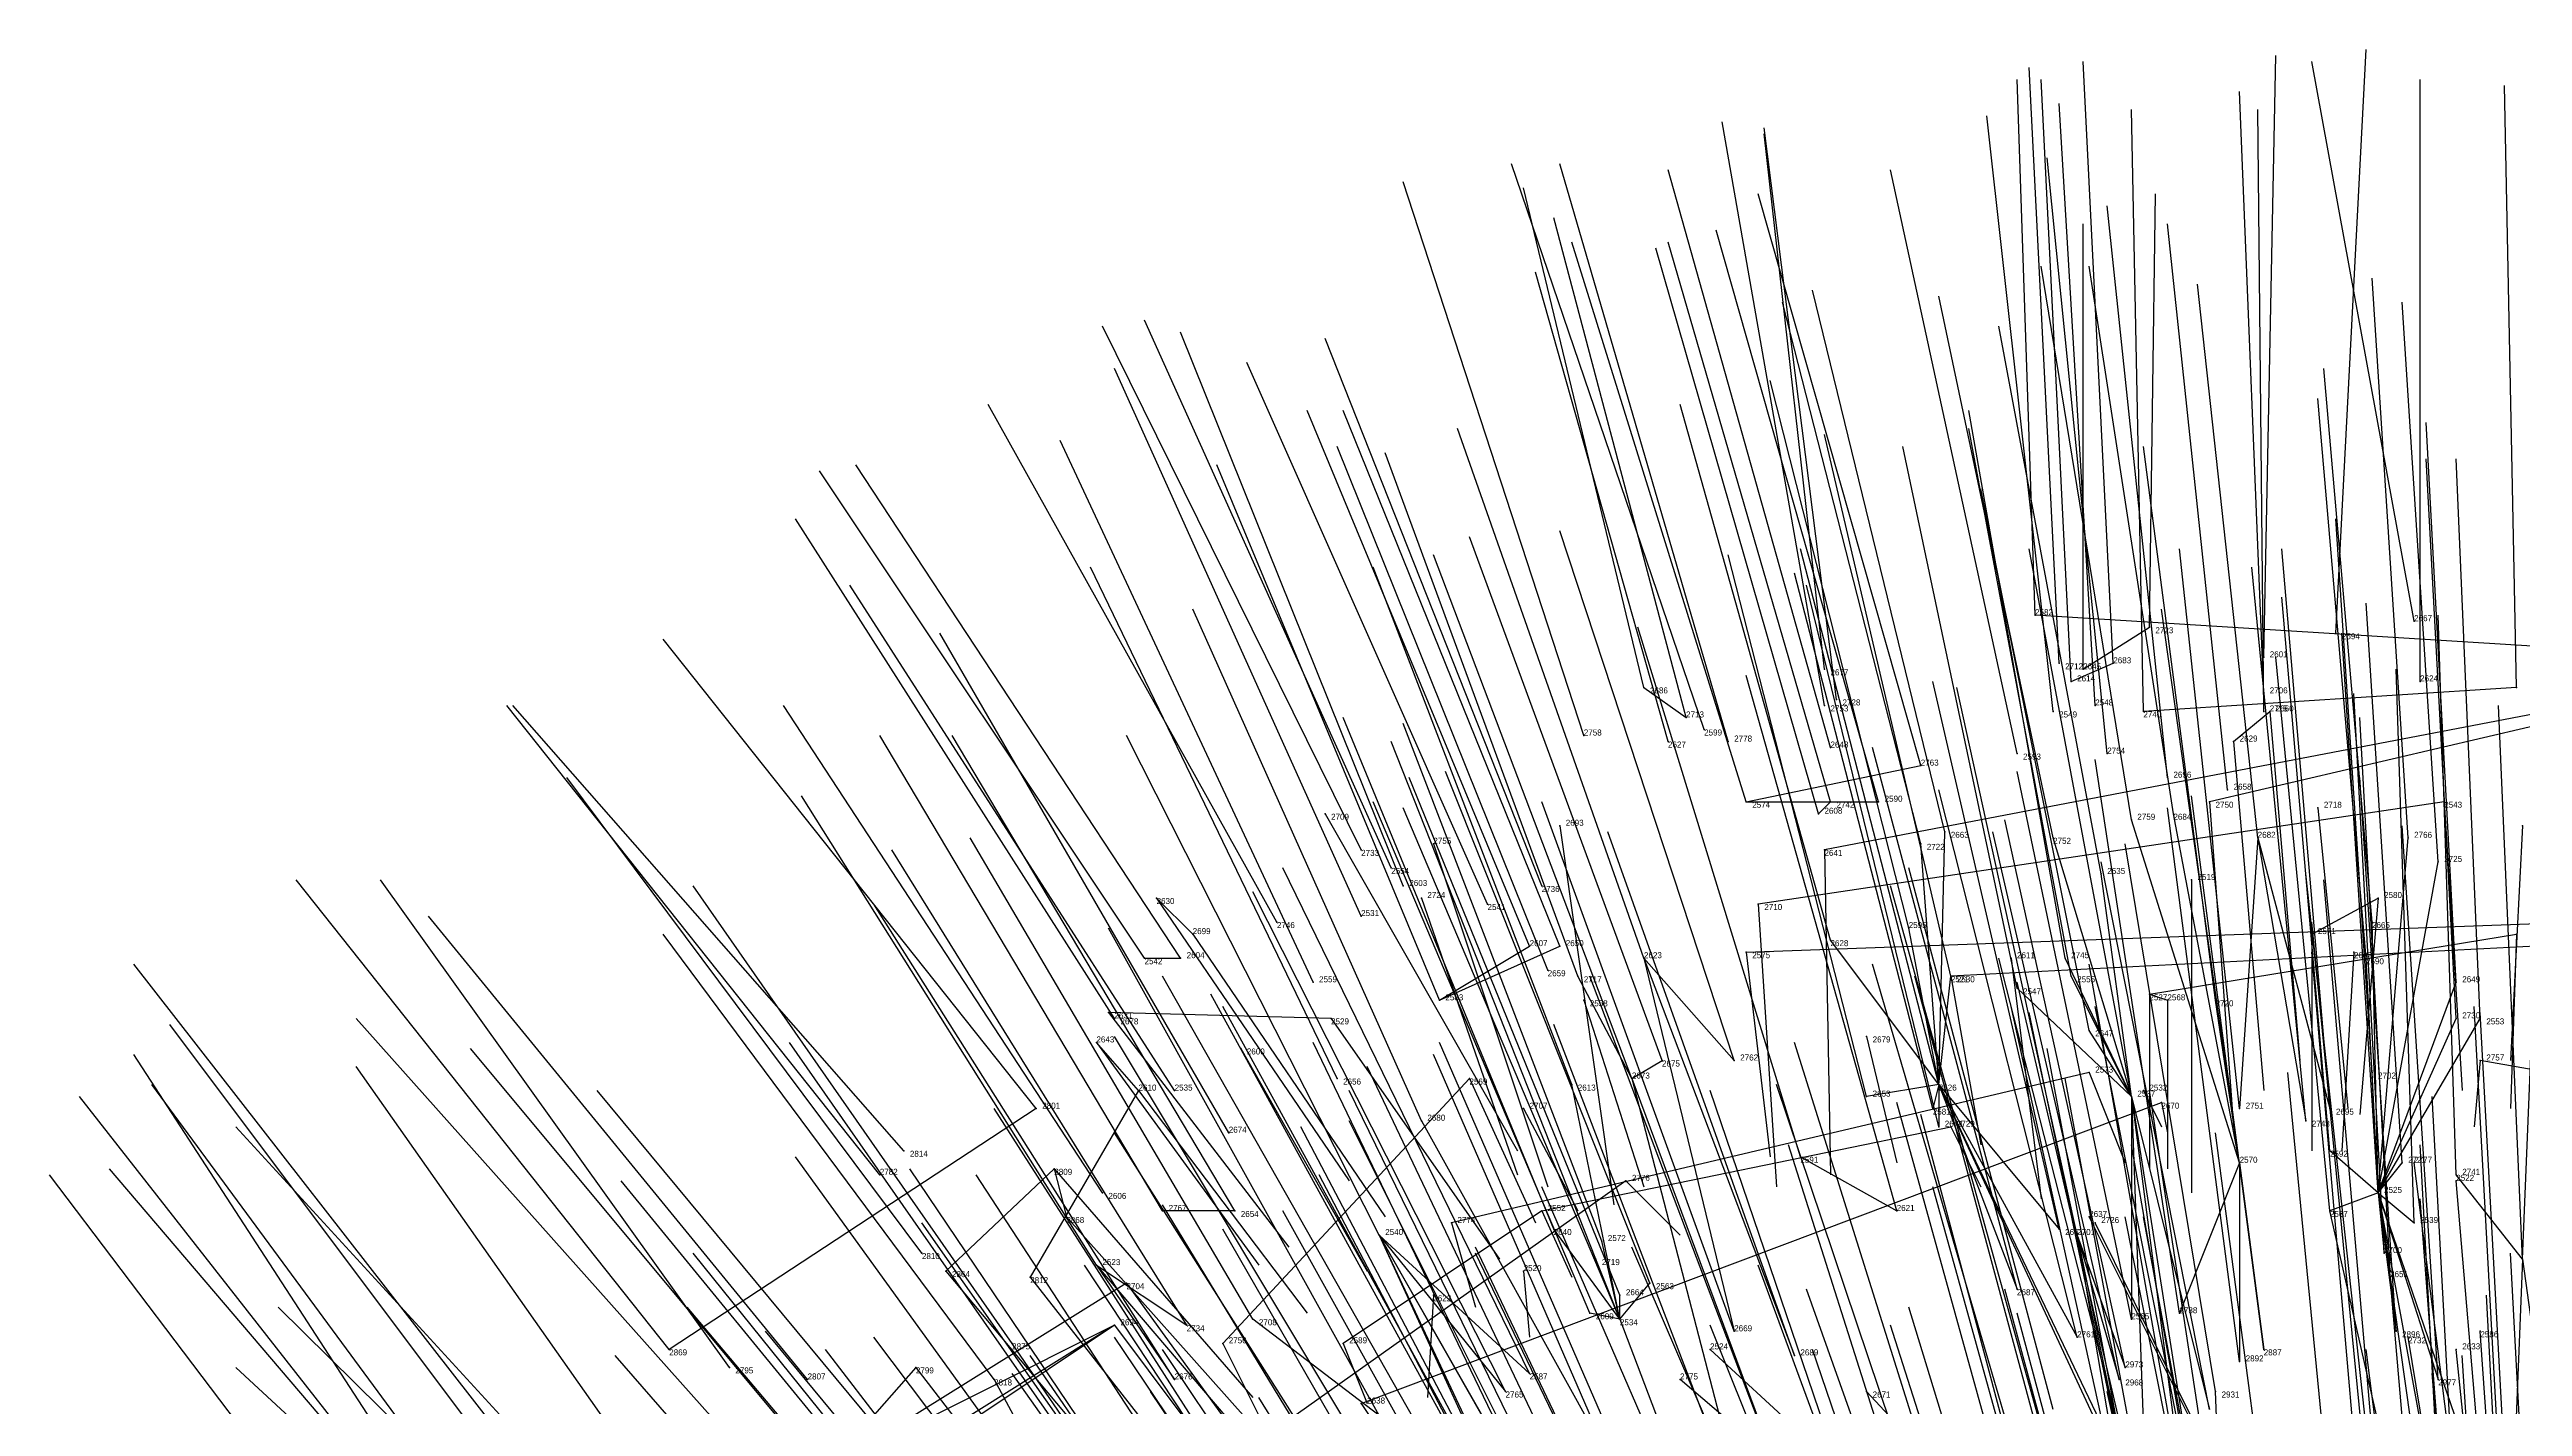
# Model space of a CAD drawing. Extents: x -0.5 to 0.59, y -0.5 to 0.58.
# Drawn here: x -0.419 to -0.008, y 0.3565 to 0.582 of the extents above; entities that cross this region are included whole.
import ezdxf

# ---------------------------------------------------------------- set-up
doc = ezdxf.new("R2010")
doc.units = 0
for name, color, linetype in [('Facilities', 3, 'CONTINUOUS'), ('Facilities_lines', 3, 'CONTINUOUS'), ('Normals', 1, 'CONTINUOUS'), ('Source_points', 5, 'CONTINUOUS'), ('Text', 3, 'CONTINUOUS')]:
    doc.layers.add(name, color=color, linetype=linetype)

msp = doc.modelspace()

# ---------------------------------------------------------------- linework, layer by layer
at = {"layer": 'Facilities', "color": 3}
for p in [(-0.039, 0.485, -1.216), (-0.026, 0.487, -1.22), (-0.051, 0.481, -1.209), (-0.124, 0.479, -1.237), (-0.085, 0.48, -1.219), (-0.083, 0.477, -1.211), (-0.081, 0.479, -1.25), (-0.025, 0.477, -1.195), (-0.154, 0.476, -1.25), (-0.124, 0.473, -1.222), (-0.122, 0.474, -1.223), (-0.079, 0.473, -1.2), (-0.051, 0.475, -1.196), (-0.009, 0.476, -1.19), (-0.144, 0.469, -1.226), (-0.086, 0.472, -1.198), (-0.051, 0.472, -1.187), (-0.164, 0.468, -1.24), (-0.15, 0.467, -1.25), (-0.14, 0.467, -1.219), (-0.123, 0.466, -1.206), (-0.092, 0.465, -1.185), (-0.077, 0.465, -1.179), (-0.056, 0.467, -1.25), (-0.067, 0.461, -1.164), (-0.137, 0.457, -1.192), (-0.057, 0.459, -1.157), (-0.021, 0.457, -1.25), (-0.207, 0.455, -1.25), (-0.168, 0.453, -1.25), (-0.125, 0.455, -1.18), (-0.042, 0.456, -1.25), (-0.008, 0.453, -1.25), (-0.201, 0.449, -1.229), (-0.189, 0.45, -1.25), (-0.052, 0.451, -1.135), (-0.196, 0.446, -1.217), (-0.063, 0.444, -1.25), (-0.235, 0.441, -1.25), (-0.194, 0.443, -1.209), (-0.191, 0.441, -1.25), (-0.18, 0.44, -1.188), (-0.171, 0.443, -1.187), (-0.215, 0.437, -1.217), (-0.201, 0.438, -1.205), (-0.137, 0.432, -1.25), (-0.043, 0.435, -1.25), (-0.036, 0.432, -1.25), (-0.237, 0.431, -1.23), (-0.17, 0.429, -1.153), (-0.154, 0.431, -1.145), (-0.093, 0.431, -1.25), (-0.209, 0.427, -1.19), (-0.188, 0.424, -1.159), (-0.164, 0.424, -1.25), (-0.07, 0.425, -1.25), (-0.242, 0.421, -1.214), (-0.206, 0.421, -1.25), (-0.221, 0.416, -1.25), (-0.117, 0.418, -1.25), (-0.08, 0.412, -1.25), (-0.238, 0.409, -1.25), (-0.232, 0.409, -1.177), (-0.205, 0.411, -1.148), (-0.183, 0.411, -1.25), (-0.156, 0.411, -1.1), (-0.105, 0.41, -1.057), (-0.073, 0.408, -1.037), (-0.071, 0.409, -1.25), (-0.255, 0.406, -1.199), (-0.191, 0.404, -1.118), (-0.174, 0.406, -1.25), (-0.277, 0.399, -1.213), (-0.223, 0.402, -1.151), (-0.281, 0.395, -1.213), (-0.252, 0.396, -1.25), (-0.128, 0.398, -1.044), (-0.055, 0.397, -1.002), (-0.244, 0.392, -1.154), (-0.157, 0.394, -1.25), (-0.032, 0.392, -0.984), (-0.222, 0.389, -1.119), (-0.171, 0.389, -1.25), (-0.198, 0.385, -1.082), (-0.082, 0.385, -0.985), (-0.274, 0.382, -1.175), (-0.245, 0.38, -1.13), (-0.174, 0.379, -1.25), (-0.008, 0.381, -0.952), (-0.24, 0.377, -1.25), (-0.189, 0.375, -1.25), (-0.242, 0.37, -1.25), (-0.158, 0.371, -1.007), (-0.306, 0.363, -1.186), (-0.275, 0.363, -1.25), (-0.293, 0.361, -1.163), (-0.262, 0.361, -1.115), (-0.201, 0.357, -1.25)]:
    msp.add_point(p, dxfattribs=at)
at = {"layer": 'Facilities_lines', "color": 3}
for p, q in [((0.072, 0.478, -1.208), (-0.089, 0.488, -1.24)), ((-0.081, 0.479, -1.25), (-0.07, 0.486, -1.25)), ((0.043, 0.481, -1.25), (-0.124, 0.449, -1.25)), ((0.043, 0.481, -1.25), (-0.06, 0.457, -1.25)), ((-0.083, 0.477, -1.211), (-0.076, 0.48, -1.216)), ((-0.154, 0.476, -1.25), (-0.147, 0.471, -1.25)), ((-0.009, 0.476, -1.19), (-0.071, 0.472, -1.193)), ((-0.056, 0.467, -1.25), (-0.05, 0.472, -1.25)), ((-0.137, 0.457, -1.192), (-0.108, 0.463, -1.189)), ((-0.137, 0.457, -1.192), (-0.115, 0.457, -1.179)), ((-0.021, 0.457, -1.25), (-0.135, 0.44, -1.25)), ((-0.125, 0.455, -1.18), (-0.123, 0.457, -1.183)), ((-0.055, 0.397, -1.002), (-0.073, 0.454, -1.149)), ((-0.055, 0.397, -1.002), (-0.066, 0.455, -1.148)), ((-0.008, 0.381, -0.952), (-0.005, 0.454, -1.134)), ((-0.105, 0.41, -1.057), (-0.108, 0.45, -1.157)), ((-0.105, 0.41, -1.057), (-0.104, 0.452, -1.159)), ((-0.073, 0.408, -1.037), (-0.086, 0.451, -1.147)), ((-0.052, 0.451, -1.135), (-0.055, 0.406, -1.026)), ((-0.052, 0.451, -1.135), (-0.04, 0.406, -1.02)), ((-0.052, 0.451, -1.135), (-0.044, 0.404, -1.015)), ((-0.032, 0.392, -0.984), (-0.027, 0.451, -1.13)), ((-0.073, 0.408, -1.037), (-0.078, 0.445, -1.129)), ((-0.032, 0.392, -0.984), (-0.022, 0.447, -1.119)), ((-0.235, 0.441, -1.25), (-0.229, 0.435, -1.25)), ((-0.043, 0.435, -1.25), (-0.032, 0.441, -1.25)), ((-0.137, 0.432, -1.25), (0.001, 0.437, -1.25)), ((-0.105, 0.41, -1.057), (-0.11, 0.436, -1.125)), ((-0.032, 0.392, -0.984), (-0.033, 0.437, -1.095)), ((-0.188, 0.424, -1.159), (-0.173, 0.433, -1.167)), ((-0.188, 0.424, -1.159), (-0.168, 0.433, -1.161)), ((-0.105, 0.41, -1.057), (-0.123, 0.434, -1.127)), ((0.033, 0.435, -1.25), (-0.103, 0.428, -1.25)), ((-0.07, 0.425, -1.25), (-0.009, 0.435, -1.25)), ((-0.237, 0.431, -1.23), (-0.231, 0.431, -1.224)), ((-0.156, 0.411, -1.1), (-0.165, 0.428, -1.147)), ((-0.154, 0.431, -1.145), (-0.139, 0.369, -0.987)), ((-0.154, 0.431, -1.145), (-0.129, 0.365, -0.968)), ((-0.154, 0.431, -1.145), (-0.139, 0.414, -1.092)), ((-0.105, 0.41, -1.057), (-0.103, 0.428, -1.1)), ((-0.073, 0.408, -1.037), (-0.084, 0.431, -1.098)), ((-0.073, 0.408, -1.037), (-0.083, 0.428, -1.09)), ((-0.032, 0.392, -0.984), (-0.034, 0.431, -1.081)), ((-0.073, 0.408, -1.037), (-0.092, 0.426, -1.089)), ((-0.07, 0.425, -1.25), (-0.067, 0.424, -1.25)), ((-0.055, 0.397, -1.002), (-0.059, 0.424, -1.07)), ((-0.032, 0.392, -0.984), (-0.019, 0.427, -1.07)), ((-0.206, 0.421, -1.25), (-0.243, 0.422, -1.25)), ((-0.032, 0.392, -0.984), (-0.015, 0.421, -1.053)), ((-0.032, 0.392, -0.984), (-0.019, 0.421, -1.054)), ((-0.238, 0.409, -1.25), (-0.245, 0.417, -1.25)), ((-0.073, 0.408, -1.037), (-0.08, 0.419, -1.066)), ((-0.08, 0.412, -1.25), (-0.186, 0.387, -1.25)), ((-0.156, 0.411, -1.1), (-0.151, 0.414, -1.101)), ((-0.032, 0.392, -0.984), (-0.033, 0.412, -1.032)), ((0.058, 0.401, -1.25), (-0.015, 0.414, -1.25)), ((-0.238, 0.409, -1.25), (-0.256, 0.378, -1.25)), ((-0.183, 0.411, -1.25), (-0.224, 0.367, -1.25)), ((-0.201, 0.357, -1.25), (-0.068, 0.407, -1.25)), ((-0.158, 0.371, -1.007), (-0.166, 0.41, -1.105)), ((-0.156, 0.411, -1.1), (-0.136, 0.334, -0.9)), ((-0.156, 0.411, -1.1), (-0.13, 0.341, -0.912)), ((-0.105, 0.41, -1.057), (-0.117, 0.408, -1.062)), ((-0.105, 0.41, -1.057), (-0.106, 0.406, -1.048)), ((-0.105, 0.41, -1.057), (-0.105, 0.403, -1.041)), ((-0.105, 0.41, -1.057), (-0.085, 0.386, -0.988)), ((-0.105, 0.41, -1.057), (-0.092, 0.376, -0.967)), ((-0.105, 0.41, -1.057), (-0.082, 0.368, -0.943)), ((-0.105, 0.41, -1.057), (-0.071, 0.337, -0.862)), ((-0.105, 0.41, -1.057), (-0.072, 0.341, -0.871)), ((-0.073, 0.408, -1.037), (-0.073, 0.371, -0.946)), ((-0.073, 0.408, -1.037), (-0.064, 0.339, -0.863)), ((-0.073, 0.408, -1.037), (-0.07, 0.325, -0.832)), ((-0.073, 0.408, -1.037), (-0.061, 0.332, -0.844)), ((-0.073, 0.408, -1.037), (-0.06, 0.356, -0.903)), ((-0.255, 0.406, -1.199), (-0.316, 0.366, -1.209)), ((-0.191, 0.404, -1.118), (-0.151, 0.332, -0.912)), ((-0.171, 0.389, -1.25), (-0.103, 0.403, -1.25)), ((-0.032, 0.392, -0.984), (-0.04, 0.399, -1.002)), ((-0.252, 0.396, -1.25), (-0.27, 0.379, -1.25)), ((-0.252, 0.396, -1.25), (-0.25, 0.388, -1.25)), ((-0.128, 0.398, -1.044), (-0.112, 0.389, -1.012)), ((-0.055, 0.397, -1.002), (-0.065, 0.372, -0.945)), ((-0.055, 0.397, -1.002), (-0.051, 0.366, -0.924)), ((-0.055, 0.397, -1.002), (-0.055, 0.364, -0.921)), ((-0.032, 0.392, -0.984), (-0.028, 0.397, -0.995)), ((-0.006, 0.24, -1.25), (-0.026, 0.397, -1.25)), ((-0.008, 0.381, -0.952), (-0.019, 0.395, -0.99)), ((-0.157, 0.394, -1.25), (-0.291, 0.299, -1.25)), ((-0.032, 0.392, -0.984), (-0.04, 0.389, -0.977)), ((-0.032, 0.392, -0.984), (-0.026, 0.387, -0.97)), ((-0.032, 0.392, -0.984), (-0.03, 0.379, -0.95)), ((-0.032, 0.392, -0.984), (-0.031, 0.382, -0.959)), ((-0.032, 0.392, -0.984), (-0.029, 0.369, -0.925)), ((-0.032, 0.392, -0.984), (-0.018, 0.316, -0.79)), ((-0.032, 0.392, -0.984), (-0.011, 0.331, -0.828)), ((-0.032, 0.392, -0.984), (-0.02, 0.308, -0.771)), ((-0.032, 0.392, -0.984), (-0.022, 0.361, -0.904)), ((-0.006, 0.24, -1.25), (-0.019, 0.394, -1.25)), ((-0.222, 0.389, -1.119), (-0.234, 0.389, -1.135)), ((-0.171, 0.389, -1.25), (-0.204, 0.367, -1.25)), ((-0.006, 0.24, -1.25), (-0.08, 0.388, -1.25)), ((-0.006, 0.24, -1.25), (-0.079, 0.387, -1.25)), ((-0.006, 0.24, -1.25), (-0.04, 0.389, -1.25)), ((-0.198, 0.385, -1.082), (-0.173, 0.362, -1.003)), ((-0.198, 0.385, -1.082), (-0.169, 0.334, -0.935)), ((-0.198, 0.385, -1.082), (-0.177, 0.359, -1.001)), ((-0.198, 0.385, -1.082), (-0.165, 0.313, -0.884)), ((-0.198, 0.385, -1.082), (-0.162, 0.322, -0.9)), ((-0.198, 0.385, -1.082), (-0.168, 0.321, -0.905)), ((-0.158, 0.371, -1.007), (-0.169, 0.386, -1.053)), ((-0.158, 0.371, -1.007), (-0.161, 0.384, -1.041)), ((-0.082, 0.385, -0.985), (-0.071, 0.331, -0.847)), ((-0.082, 0.385, -0.985), (-0.073, 0.332, -0.851)), ((-0.082, 0.385, -0.985), (-0.075, 0.361, -0.922)), ((-0.082, 0.385, -0.985), (-0.074, 0.363, -0.927)), ((-0.245, 0.38, -1.13), (-0.232, 0.361, -1.074)), ((-0.245, 0.38, -1.13), (-0.23, 0.37, -1.089)), ((-0.245, 0.38, -1.13), (-0.186, 0.311, -0.907)), ((-0.158, 0.371, -1.007), (-0.162, 0.381, -1.034)), ((-0.008, 0.381, -0.952), (-0.01, 0.33, -0.826)), ((-0.008, 0.381, -0.952), (-0.002, 0.338, -0.845)), ((-0.24, 0.377, -1.25), (-0.285, 0.349, -1.25)), ((-0.158, 0.371, -1.007), (-0.153, 0.377, -1.016)), ((-0.158, 0.371, -1.007), (-0.158, 0.375, -1.018)), ((-0.242, 0.37, -1.25), (-0.326, 0.328, -1.25)), ((-0.242, 0.37, -1.25), (-0.32, 0.318, -1.25)), ((-0.242, 0.37, -1.25), (-0.314, 0.325, -1.25)), ((-0.198, 0.355, -1.016), (-0.219, 0.371, -1.076)), ((-0.158, 0.371, -1.007), (-0.163, 0.372, -1.015)), ((-0.158, 0.371, -1.007), (-0.134, 0.308, -0.84)), ((-0.22, 0.31, -0.952), (-0.259, 0.367, -1.123)), ((-0.006, 0.24, -1.25), (-0.143, 0.366, -1.25)), ((-0.006, 0.24, -1.25), (-0.027, 0.368, -1.25)), ((-0.006, 0.24, -1.25), (-0.019, 0.366, -1.25)), ((-0.006, 0.24, -1.25), (-0.015, 0.369, -1.25)), ((-0.275, 0.363, -1.25), (-0.29, 0.346, -1.25)), ((-0.262, 0.361, -1.115), (-0.226, 0.294, -0.927)), ((-0.006, 0.24, -1.25), (-0.148, 0.361, -1.25)), ((-0.006, 0.24, -1.25), (-0.117, 0.359, -1.25)), ((-0.057, 0.309, -0.785), (-0.059, 0.359, -0.909))]:
    msp.add_line(p, q, dxfattribs=at)
at = {"layer": 'Normals', "color": 1}
for p, q in [((-0.076, 0.48, -1.216), (-0.081, 0.58, -1.226)), ((-0.051, 0.481, -1.209), (-0.049, 0.581, -1.219)), ((-0.026, 0.487, -1.22), (-0.043, 0.58, -1.254)), ((-0.039, 0.485, -1.216), (-0.034, 0.582, -1.24)), ((-0.089, 0.488, -1.24), (-0.092, 0.577, -1.287)), ((-0.085, 0.48, -1.219), (-0.09, 0.579, -1.235)), ((-0.083, 0.477, -1.211), (-0.088, 0.577, -1.222)), ((-0.025, 0.477, -1.195), (-0.025, 0.577, -1.199)), ((-0.009, 0.476, -1.19), (-0.011, 0.576, -1.19)), ((-0.079, 0.473, -1.2), (-0.085, 0.573, -1.201)), ((-0.071, 0.472, -1.193), (-0.073, 0.572, -1.194)), ((-0.051, 0.475, -1.196), (-0.055, 0.575, -1.193)), ((-0.051, 0.472, -1.187), (-0.052, 0.572, -1.18)), ((-0.124, 0.473, -1.222), (-0.141, 0.57, -1.239)), ((-0.122, 0.474, -1.223), (-0.134, 0.569, -1.25)), ((-0.124, 0.479, -1.237), (-0.134, 0.568, -1.281)), ((-0.086, 0.472, -1.198), (-0.097, 0.571, -1.199)), ((-0.077, 0.465, -1.179), (-0.087, 0.564, -1.165)), ((-0.164, 0.468, -1.24), (-0.194, 0.56, -1.265)), ((-0.144, 0.469, -1.226), (-0.176, 0.563, -1.228)), ((-0.154, 0.476, -1.25), (-0.174, 0.559, -1.302)), ((-0.14, 0.467, -1.219), (-0.168, 0.563, -1.222)), ((-0.123, 0.466, -1.206), (-0.15, 0.562, -1.195)), ((-0.092, 0.465, -1.185), (-0.113, 0.562, -1.176)), ((-0.108, 0.463, -1.189), (-0.135, 0.558, -1.17)), ((-0.067, 0.461, -1.164), (-0.077, 0.556, -1.135)), ((-0.07, 0.486, -1.25), (-0.069, 0.558, -1.32)), ((-0.147, 0.471, -1.25), (-0.169, 0.554, -1.301)), ((-0.115, 0.457, -1.179), (-0.142, 0.552, -1.16)), ((-0.081, 0.479, -1.25), (-0.081, 0.553, -1.318)), ((-0.057, 0.459, -1.157), (-0.067, 0.553, -1.124)), ((-0.137, 0.457, -1.192), (-0.166, 0.55, -1.172)), ((-0.125, 0.455, -1.18), (-0.152, 0.549, -1.157)), ((-0.123, 0.457, -1.183), (-0.15, 0.55, -1.16)), ((-0.15, 0.467, -1.25), (-0.172, 0.545, -1.308)), ((-0.073, 0.454, -1.149), (-0.088, 0.546, -1.112)), ((-0.066, 0.455, -1.148), (-0.08, 0.546, -1.111)), ((-0.052, 0.451, -1.135), (-0.062, 0.543, -1.098)), ((-0.027, 0.451, -1.13), (-0.033, 0.544, -1.092)), ((-0.108, 0.45, -1.157), (-0.131, 0.54, -1.119)), ((-0.104, 0.452, -1.159), (-0.126, 0.542, -1.122)), ((-0.086, 0.451, -1.147), (-0.105, 0.541, -1.11)), ((-0.022, 0.447, -1.119), (-0.028, 0.54, -1.082)), ((-0.201, 0.449, -1.229), (-0.244, 0.536, -1.252)), ((-0.196, 0.446, -1.217), (-0.237, 0.537, -1.22)), ((-0.194, 0.443, -1.209), (-0.231, 0.535, -1.199)), ((-0.078, 0.445, -1.129), (-0.095, 0.536, -1.091)), ((-0.171, 0.443, -1.187), (-0.207, 0.534, -1.165)), ((-0.201, 0.438, -1.205), (-0.242, 0.529, -1.202)), ((-0.18, 0.44, -1.188), (-0.22, 0.53, -1.173)), ((-0.11, 0.436, -1.125), (-0.133, 0.527, -1.088)), ((-0.033, 0.437, -1.095), (-0.041, 0.529, -1.058)), ((-0.215, 0.437, -1.217), (-0.263, 0.523, -1.234)), ((-0.173, 0.433, -1.167), (-0.21, 0.522, -1.139)), ((-0.168, 0.433, -1.161), (-0.204, 0.522, -1.133)), ((-0.123, 0.434, -1.127), (-0.148, 0.523, -1.09)), ((-0.084, 0.431, -1.098), (-0.1, 0.522, -1.06)), ((-0.034, 0.431, -1.081), (-0.042, 0.524, -1.044)), ((-0.154, 0.431, -1.145), (-0.185, 0.519, -1.107)), ((-0.103, 0.428, -1.1), (-0.124, 0.518, -1.063)), ((-0.083, 0.428, -1.09), (-0.1, 0.519, -1.052)), ((-0.019, 0.427, -1.07), (-0.024, 0.52, -1.033)), ((-0.209, 0.427, -1.19), (-0.251, 0.517, -1.175)), ((-0.17, 0.429, -1.153), (-0.205, 0.516, -1.118)), ((-0.165, 0.428, -1.147), (-0.197, 0.515, -1.108)), ((-0.092, 0.426, -1.089), (-0.111, 0.516, -1.051)), ((-0.059, 0.424, -1.07), (-0.071, 0.516, -1.033)), ((-0.019, 0.421, -1.054), (-0.024, 0.514, -1.017)), ((-0.015, 0.421, -1.053), (-0.019, 0.514, -1.015)), ((-0.237, 0.431, -1.23), (-0.291, 0.512, -1.253)), ((-0.231, 0.431, -1.224), (-0.285, 0.513, -1.247)), ((-0.188, 0.424, -1.159), (-0.225, 0.513, -1.132)), ((-0.08, 0.419, -1.066), (-0.098, 0.509, -1.028)), ((-0.242, 0.421, -1.214), (-0.295, 0.504, -1.23)), ((-0.139, 0.414, -1.092), (-0.168, 0.502, -1.056)), ((-0.033, 0.412, -1.032), (-0.039, 0.504, -0.995)), ((-0.156, 0.411, -1.1), (-0.189, 0.498, -1.063)), ((-0.151, 0.414, -1.101), (-0.183, 0.501, -1.064)), ((-0.117, 0.408, -1.062), (-0.14, 0.498, -1.024)), ((-0.105, 0.41, -1.057), (-0.128, 0.499, -1.019)), ((-0.073, 0.408, -1.037), (-0.09, 0.499, -0.999)), ((-0.055, 0.406, -1.026), (-0.065, 0.499, -0.989)), ((-0.04, 0.406, -1.02), (-0.048, 0.499, -0.983)), ((-0.205, 0.411, -1.148), (-0.246, 0.496, -1.116)), ((-0.166, 0.41, -1.105), (-0.199, 0.496, -1.068)), ((-0.106, 0.406, -1.048), (-0.129, 0.495, -1.01)), ((-0.044, 0.404, -1.015), (-0.053, 0.496, -0.978)), ((-0.232, 0.409, -1.177), (-0.286, 0.493, -1.164)), ((-0.105, 0.403, -1.041), (-0.127, 0.493, -1.003)), ((-0.04, 0.399, -1.002), (-0.048, 0.491, -0.965)), ((-0.028, 0.397, -0.995), (-0.034, 0.49, -0.958)), ((-0.223, 0.402, -1.151), (-0.271, 0.485, -1.12)), ((-0.191, 0.404, -1.118), (-0.229, 0.489, -1.08)), ((-0.128, 0.398, -1.044), (-0.155, 0.486, -1.006)), ((-0.055, 0.397, -1.002), (-0.068, 0.489, -0.965)), ((-0.032, 0.392, -0.984), (-0.038, 0.485, -0.947)), ((-0.019, 0.395, -0.99), (-0.022, 0.488, -0.952)), ((-0.255, 0.406, -1.199), (-0.317, 0.484, -1.197)), ((-0.04, 0.389, -0.977), (-0.049, 0.481, -0.94)), ((-0.112, 0.389, -1.012), (-0.137, 0.478, -0.973)), ((-0.085, 0.386, -0.988), (-0.106, 0.477, -0.951)), ((-0.026, 0.387, -0.97), (-0.029, 0.479, -0.931)), ((-0.281, 0.395, -1.213), (-0.343, 0.473, -1.229)), ((-0.277, 0.399, -1.213), (-0.342, 0.473, -1.227)), ((-0.244, 0.392, -1.154), (-0.297, 0.473, -1.129)), ((-0.082, 0.385, -0.985), (-0.102, 0.476, -0.949)), ((-0.031, 0.382, -0.959), (-0.036, 0.475, -0.922)), ((-0.008, 0.381, -0.952), (-0.012, 0.473, -0.914)), ((-0.169, 0.386, -1.053), (-0.204, 0.471, -1.016)), ((-0.161, 0.384, -1.041), (-0.194, 0.47, -1.003)), ((-0.05, 0.472, -1.25), (-0.045, 0.414, -1.169)), ((-0.03, 0.379, -0.95), (-0.035, 0.471, -0.912)), ((-0.234, 0.389, -1.135), (-0.281, 0.468, -1.096)), ((-0.222, 0.389, -1.119), (-0.269, 0.468, -1.081)), ((-0.198, 0.385, -1.082), (-0.24, 0.468, -1.044)), ((-0.162, 0.381, -1.034), (-0.196, 0.467, -0.996)), ((-0.092, 0.376, -0.967), (-0.116, 0.466, -0.931)), ((-0.056, 0.467, -1.25), (-0.051, 0.409, -1.169)), ((-0.274, 0.382, -1.175), (-0.333, 0.461, -1.163)), ((-0.158, 0.375, -1.018), (-0.193, 0.461, -0.98)), ((-0.153, 0.377, -1.016), (-0.187, 0.462, -0.978)), ((-0.073, 0.371, -0.946), (-0.092, 0.462, -0.908)), ((-0.065, 0.372, -0.945), (-0.079, 0.464, -0.908)), ((-0.029, 0.369, -0.925), (-0.035, 0.461, -0.887)), ((-0.245, 0.38, -1.13), (-0.294, 0.458, -1.092)), ((-0.163, 0.372, -1.015), (-0.199, 0.457, -0.977)), ((-0.139, 0.369, -0.987), (-0.171, 0.457, -0.95)), ((-0.082, 0.368, -0.943), (-0.105, 0.459, -0.907)), ((-0.051, 0.366, -0.924), (-0.063, 0.458, -0.886)), ((-0.06, 0.457, -1.25), (-0.056, 0.403, -1.165)), ((-0.021, 0.457, -1.25), (-0.018, 0.409, -1.162)), ((-0.207, 0.455, -1.25), (-0.175, 0.399, -1.174)), ((-0.158, 0.371, -1.007), (-0.194, 0.456, -0.97)), ((-0.168, 0.453, -1.25), (-0.159, 0.39, -1.173)), ((-0.074, 0.363, -0.927), (-0.094, 0.454, -0.89)), ((-0.055, 0.364, -0.921), (-0.067, 0.456, -0.884)), ((-0.042, 0.456, -1.25), (-0.037, 0.406, -1.164)), ((-0.022, 0.361, -0.904), (-0.028, 0.453, -0.866)), ((-0.008, 0.453, -1.25), (-0.01, 0.414, -1.158)), ((-0.23, 0.37, -1.089), (-0.279, 0.449, -1.052)), ((-0.219, 0.371, -1.076), (-0.266, 0.451, -1.039)), ((-0.189, 0.45, -1.25), (-0.17, 0.393, -1.171)), ((-0.129, 0.365, -0.968), (-0.16, 0.452, -0.93)), ((-0.124, 0.449, -1.25), (-0.123, 0.395, -1.165)), ((-0.075, 0.361, -0.922), (-0.096, 0.452, -0.885)), ((-0.059, 0.359, -0.909), (-0.074, 0.45, -0.871)), ((-0.316, 0.366, -1.209), (-0.378, 0.444, -1.209)), ((-0.306, 0.363, -1.186), (-0.364, 0.444, -1.179)), ((-0.173, 0.362, -1.003), (-0.214, 0.446, -0.966)), ((-0.086, 0.356, -0.915), (-0.11, 0.446, -0.879)), ((-0.06, 0.356, -0.903), (-0.078, 0.447, -0.865)), ((-0.063, 0.444, -1.25), (-0.063, 0.392, -1.165)), ((-0.034, 0.353, -0.886), (-0.044, 0.445, -0.848)), ((-0.033, 0.352, -0.884), (-0.041, 0.444, -0.845)), ((-0.259, 0.367, -1.123), (-0.312, 0.443, -1.085)), ((-0.232, 0.361, -1.074), (-0.282, 0.44, -1.037)), ((-0.235, 0.441, -1.25), (-0.203, 0.394, -1.168)), ((-0.177, 0.359, -1.001), (-0.219, 0.442, -0.965)), ((-0.191, 0.441, -1.25), (-0.175, 0.395, -1.162)), ((-0.135, 0.44, -1.25), (-0.132, 0.393, -1.162)), ((-0.088, 0.353, -0.91), (-0.113, 0.443, -0.874)), ((-0.032, 0.441, -1.25), (-0.035, 0.405, -1.157)), ((-0.293, 0.361, -1.163), (-0.356, 0.438, -1.15)), ((-0.198, 0.355, -1.016), (-0.243, 0.436, -0.979)), ((-0.034, 0.345, -0.868), (-0.043, 0.437, -0.83)), ((-0.262, 0.361, -1.115), (-0.317, 0.435, -1.077)), ((-0.229, 0.435, -1.25), (-0.197, 0.388, -1.168)), ((-0.137, 0.432, -1.25), (-0.133, 0.398, -1.156)), ((-0.043, 0.435, -1.25), (-0.043, 0.399, -1.157)), ((-0.035, 0.34, -0.855), (-0.043, 0.432, -0.817)), ((-0.036, 0.432, -1.25), (-0.038, 0.399, -1.155)), ((-0.009, 0.435, -1.25), (-0.01, 0.406, -1.154)), ((-0.345, 0.353, -1.234), (-0.405, 0.43, -1.255)), ((-0.188, 0.347, -0.985), (-0.234, 0.428, -0.949)), ((-0.13, 0.341, -0.912), (-0.163, 0.428, -0.875)), ((-0.09, 0.341, -0.88), (-0.116, 0.43, -0.844)), ((-0.085, 0.339, -0.873), (-0.109, 0.428, -0.836)), ((-0.103, 0.428, -1.25), (-0.098, 0.4, -1.154)), ((-0.072, 0.341, -0.871), (-0.095, 0.431, -0.834)), ((-0.093, 0.431, -1.25), (-0.088, 0.391, -1.158)), ((-0.064, 0.339, -0.863), (-0.08, 0.43, -0.825)), ((-0.181, 0.343, -0.97), (-0.226, 0.425, -0.934)), ((-0.164, 0.424, -1.25), (-0.154, 0.393, -1.155)), ((-0.071, 0.337, -0.862), (-0.092, 0.427, -0.824)), ((-0.07, 0.425, -1.25), (-0.07, 0.396, -1.154)), ((-0.067, 0.424, -1.25), (-0.067, 0.396, -1.154)), ((-0.339, 0.34, -1.199), (-0.399, 0.42, -1.202)), ((-0.302, 0.347, -1.152), (-0.368, 0.421, -1.132)), ((-0.243, 0.422, -1.25), (-0.213, 0.383, -1.163)), ((-0.179, 0.341, -0.964), (-0.224, 0.423, -0.928)), ((-0.206, 0.421, -1.25), (-0.178, 0.381, -1.163)), ((-0.136, 0.334, -0.9), (-0.169, 0.42, -0.864)), ((-0.073, 0.332, -0.851), (-0.093, 0.423, -0.813)), ((-0.071, 0.331, -0.847), (-0.09, 0.422, -0.81)), ((-0.061, 0.332, -0.844), (-0.079, 0.423, -0.806)), ((-0.011, 0.331, -0.828), (-0.016, 0.423, -0.79)), ((-0.01, 0.33, -0.826), (-0.015, 0.422, -0.788)), ((-0.289, 0.344, -1.125), (-0.349, 0.416, -1.087)), ((-0.243, 0.341, -1.046), (-0.296, 0.417, -1.009)), ((-0.245, 0.417, -1.25), (-0.218, 0.38, -1.161)), ((-0.194, 0.338, -0.975), (-0.242, 0.418, -0.939)), ((-0.221, 0.416, -1.25), (-0.2, 0.379, -1.159)), ((-0.169, 0.334, -0.935), (-0.209, 0.417, -0.897)), ((-0.151, 0.332, -0.912), (-0.188, 0.417, -0.875)), ((-0.101, 0.328, -0.858), (-0.129, 0.417, -0.822)), ((-0.117, 0.418, -1.25), (-0.112, 0.397, -1.152)), ((-0.07, 0.325, -0.832), (-0.087, 0.416, -0.794)), ((-0.351, 0.332, -1.207), (-0.405, 0.415, -1.222)), ((-0.323, 0.349, -1.25), (-0.368, 0.413, -1.312)), ((-0.16, 0.329, -0.915), (-0.2, 0.413, -0.878)), ((-0.152, 0.33, -0.909), (-0.189, 0.415, -0.872)), ((-0.08, 0.412, -1.25), (-0.074, 0.397, -1.151)), ((-0.038, 0.32, -0.805), (-0.047, 0.412, -0.766)), ((-0.015, 0.414, -1.25), (-0.016, 0.403, -1.151)), ((-0.363, 0.343, -1.249), (-0.414, 0.408, -1.305)), ((-0.343, 0.33, -1.189), (-0.402, 0.41, -1.187)), ((-0.269, 0.338, -1.079), (-0.328, 0.409, -1.043)), ((-0.238, 0.409, -1.25), (-0.21, 0.372, -1.161)), ((-0.162, 0.325, -0.909), (-0.203, 0.409, -0.872)), ((-0.183, 0.411, -1.25), (-0.172, 0.387, -1.154)), ((-0.113, 0.321, -0.851), (-0.143, 0.409, -0.814)), ((-0.102, 0.321, -0.843), (-0.132, 0.41, -0.806)), ((-0.087, 0.317, -0.823), (-0.112, 0.407, -0.786)), ((-0.067, 0.319, -0.816), (-0.084, 0.411, -0.779)), ((-0.071, 0.409, -1.25), (-0.068, 0.403, -1.15)), ((-0.056, 0.317, -0.805), (-0.07, 0.409, -0.767)), ((-0.068, 0.407, -1.25), (-0.067, 0.402, -1.15)), ((-0.018, 0.316, -0.79), (-0.023, 0.408, -0.752)), ((-0.322, 0.331, -1.155), (-0.388, 0.403, -1.131)), ((-0.212, 0.328, -0.975), (-0.262, 0.406, -0.94)), ((-0.168, 0.321, -0.905), (-0.211, 0.403, -0.867)), ((-0.162, 0.322, -0.9), (-0.203, 0.404, -0.862)), ((-0.174, 0.406, -1.25), (-0.165, 0.389, -1.152)), ((-0.084, 0.315, -0.816), (-0.108, 0.405, -0.779)), ((-0.103, 0.403, -1.25), (-0.098, 0.393, -1.151)), ((-0.192, 0.323, -0.939), (-0.242, 0.402, -0.904)), ((-0.102, 0.312, -0.82), (-0.13, 0.4, -0.783)), ((-0.057, 0.309, -0.785), (-0.073, 0.4, -0.747)), ((-0.047, 0.311, -0.786), (-0.059, 0.402, -0.748)), ((-0.02, 0.308, -0.771), (-0.025, 0.4, -0.734)), ((-0.369, 0.329, -1.236), (-0.419, 0.395, -1.292)), ((-0.345, 0.321, -1.179), (-0.409, 0.396, -1.163)), ((-0.24, 0.322, -1.004), (-0.295, 0.398, -0.968)), ((-0.224, 0.319, -0.974), (-0.276, 0.396, -0.939)), ((-0.214, 0.317, -0.956), (-0.265, 0.395, -0.92)), ((-0.252, 0.396, -1.25), (-0.219, 0.358, -1.163)), ((-0.165, 0.313, -0.884), (-0.208, 0.395, -0.846)), ((-0.026, 0.397, -1.25), (-0.026, 0.397, -1.15)), ((-0.265, 0.322, -1.042), (-0.324, 0.394, -1.005)), ((-0.134, 0.308, -0.84), (-0.171, 0.393, -0.801)), ((-0.157, 0.394, -1.25), (-0.148, 0.385, -1.151)), ((-0.081, 0.303, -0.785), (-0.106, 0.393, -0.747)), ((-0.018, 0.298, -0.748), (-0.025, 0.391, -0.711)), ((-0.019, 0.394, -1.25), (-0.019, 0.394, -1.15)), ((-0.22, 0.31, -0.952), (-0.274, 0.387, -0.915)), ((-0.25, 0.388, -1.25), (-0.217, 0.351, -1.163)), ((-0.186, 0.311, -0.907), (-0.234, 0.39, -0.869)), ((-0.169, 0.308, -0.88), (-0.214, 0.389, -0.841)), ((-0.186, 0.387, -1.25), (-0.182, 0.373, -1.151)), ((-0.171, 0.389, -1.25), (-0.166, 0.378, -1.151)), ((-0.08, 0.388, -1.25), (-0.08, 0.388, -1.15)), ((-0.079, 0.387, -1.25), (-0.079, 0.387, -1.15)), ((-0.056, 0.297, -0.756), (-0.074, 0.388, -0.718)), ((-0.054, 0.297, -0.755), (-0.071, 0.388, -0.717)), ((-0.04, 0.389, -1.25), (-0.04, 0.389, -1.15)), ((-0.178, 0.306, -0.885), (-0.224, 0.386, -0.846)), ((-0.142, 0.299, -0.828), (-0.182, 0.383, -0.79)), ((-0.119, 0.297, -0.8), (-0.156, 0.383, -0.764)), ((-0.254, 0.31, -1.003), (-0.312, 0.382, -0.965)), ((-0.27, 0.379, -1.25), (-0.239, 0.342, -1.162)), ((-0.196, 0.303, -0.902), (-0.247, 0.38, -0.864)), ((-0.142, 0.299, -0.828), (-0.182, 0.382, -0.789)), ((-0.174, 0.379, -1.25), (-0.173, 0.368, -1.151)), ((-0.103, 0.293, -0.776), (-0.135, 0.38, -0.739)), ((-0.005, 0.289, -0.722), (-0.01, 0.382, -0.686)), ((-0.256, 0.378, -1.25), (-0.227, 0.341, -1.162)), ((-0.24, 0.377, -1.25), (-0.219, 0.348, -1.156)), ((-0.189, 0.375, -1.25), (-0.19, 0.358, -1.151)), ((-0.096, 0.289, -0.76), (-0.127, 0.376, -0.723)), ((-0.07, 0.287, -0.738), (-0.094, 0.376, -0.7)), ((-0.022, 0.285, -0.714), (-0.03, 0.378, -0.678)), ((-0.009, 0.281, -0.703), (-0.014, 0.375, -0.668)), ((-0.315, 0.308, -1.101), (-0.381, 0.373, -1.064)), ((-0.253, 0.302, -0.985), (-0.313, 0.373, -0.947)), ((-0.253, 0.302, -0.985), (-0.313, 0.373, -0.947)), ((-0.242, 0.37, -1.25), (-0.224, 0.346, -1.155)), ((-0.108, 0.283, -0.759), (-0.143, 0.37, -0.722)), ((-0.085, 0.282, -0.737), (-0.113, 0.37, -0.699)), ((-0.083, 0.285, -0.741), (-0.11, 0.373, -0.703)), ((-0.068, 0.283, -0.728), (-0.092, 0.372, -0.689)), ((-0.241, 0.298, -0.958), (-0.3, 0.369, -0.92)), ((-0.234, 0.293, -0.937), (-0.29, 0.366, -0.899)), ((-0.226, 0.294, -0.927), (-0.282, 0.368, -0.89)), ((-0.19, 0.291, -0.869), (-0.242, 0.368, -0.832)), ((-0.182, 0.288, -0.853), (-0.234, 0.366, -0.816)), ((-0.224, 0.367, -1.25), (-0.213, 0.345, -1.153)), ((-0.204, 0.367, -1.25), (-0.2, 0.357, -1.151)), ((-0.143, 0.366, -1.25), (-0.143, 0.366, -1.15)), ((-0.096, 0.278, -0.735), (-0.126, 0.366, -0.698)), ((-0.022, 0.274, -0.686), (-0.034, 0.366, -0.649)), ((-0.027, 0.368, -1.25), (-0.027, 0.368, -1.15)), ((-0.019, 0.366, -1.25), (-0.019, 0.366, -1.15)), ((-0.015, 0.369, -1.25), (-0.015, 0.369, -1.15)), ((-0.32, 0.3, -1.096), (-0.388, 0.363, -1.059)), ((-0.264, 0.295, -0.99), (-0.325, 0.365, -0.952)), ((-0.275, 0.363, -1.25), (-0.255, 0.337, -1.156)), ((-0.206, 0.287, -0.882), (-0.259, 0.362, -0.845)), ((-0.203, 0.288, -0.881), (-0.256, 0.365, -0.844)), ((-0.015, 0.269, -0.673), (-0.023, 0.362, -0.637)), ((-0.012, 0.272, -0.68), (-0.018, 0.365, -0.644)), ((-0.184, 0.282, -0.843), (-0.236, 0.359, -0.806)), ((-0.169, 0.279, -0.815), (-0.218, 0.358, -0.779)), ((-0.148, 0.361, -1.25), (-0.148, 0.361, -1.15)), ((-0.117, 0.359, -1.25), (-0.117, 0.359, -1.15)), ((-0.057, 0.269, -0.686), (-0.077, 0.359, -0.648)), ((-0.201, 0.357, -1.25), (-0.199, 0.354, -1.15))]:
    msp.add_line(p, q, dxfattribs=at)
at = {"layer": 'Source_points', "color": 5}
for p in [(-0.089, 0.488, -1.24), (-0.07, 0.486, -1.25), (-0.076, 0.48, -1.216), (-0.147, 0.471, -1.25), (-0.071, 0.472, -1.193), (-0.05, 0.472, -1.25), (-0.108, 0.463, -1.189), (-0.123, 0.457, -1.183), (-0.115, 0.457, -1.179), (-0.06, 0.457, -1.25), (-0.073, 0.454, -1.149), (-0.066, 0.455, -1.148), (-0.124, 0.449, -1.25), (-0.108, 0.45, -1.157), (-0.104, 0.452, -1.159), (-0.086, 0.451, -1.147), (-0.027, 0.451, -1.13), (-0.078, 0.445, -1.129), (-0.022, 0.447, -1.119), (-0.135, 0.44, -1.25), (-0.032, 0.441, -1.25), (-0.11, 0.436, -1.125), (-0.033, 0.437, -1.095), (-0.229, 0.435, -1.25), (-0.173, 0.433, -1.167), (-0.168, 0.433, -1.161), (-0.123, 0.434, -1.127), (-0.009, 0.435, -1.25), (-0.231, 0.431, -1.224), (-0.165, 0.428, -1.147), (-0.103, 0.428, -1.25), (-0.103, 0.428, -1.1), (-0.084, 0.431, -1.098), (-0.083, 0.428, -1.09), (-0.034, 0.431, -1.081), (-0.092, 0.426, -1.089), (-0.067, 0.424, -1.25), (-0.059, 0.424, -1.07), (-0.019, 0.427, -1.07), (-0.243, 0.422, -1.25), (-0.019, 0.421, -1.054), (-0.015, 0.421, -1.053), (-0.245, 0.417, -1.25), (-0.08, 0.419, -1.066), (-0.151, 0.414, -1.101), (-0.139, 0.414, -1.092), (-0.033, 0.412, -1.032), (-0.015, 0.414, -1.25), (-0.166, 0.41, -1.105), (-0.117, 0.408, -1.062), (-0.068, 0.407, -1.25), (-0.106, 0.406, -1.048), (-0.105, 0.403, -1.041), (-0.103, 0.403, -1.25), (-0.055, 0.406, -1.026), (-0.044, 0.404, -1.015), (-0.04, 0.406, -1.02), (-0.04, 0.399, -1.002), (-0.028, 0.397, -0.995), (-0.026, 0.397, -1.25), (-0.019, 0.395, -0.99), (-0.019, 0.394, -1.25), (-0.25, 0.388, -1.25), (-0.234, 0.389, -1.135), (-0.186, 0.387, -1.25), (-0.112, 0.389, -1.012), (-0.08, 0.388, -1.25), (-0.079, 0.387, -1.25), (-0.04, 0.389, -1.25), (-0.04, 0.389, -0.977), (-0.026, 0.387, -0.97), (-0.169, 0.386, -1.053), (-0.161, 0.384, -1.041), (-0.085, 0.386, -0.988), (-0.27, 0.379, -1.25), (-0.162, 0.381, -1.034), (-0.031, 0.382, -0.959), (-0.03, 0.379, -0.95), (-0.256, 0.378, -1.25), (-0.158, 0.375, -1.018), (-0.153, 0.377, -1.016), (-0.092, 0.376, -0.967), (-0.23, 0.37, -1.089), (-0.219, 0.371, -1.076), (-0.163, 0.372, -1.015), (-0.073, 0.371, -0.946), (-0.065, 0.372, -0.945), (-0.316, 0.366, -1.209), (-0.259, 0.367, -1.123), (-0.224, 0.367, -1.25), (-0.204, 0.367, -1.25), (-0.143, 0.366, -1.25), (-0.139, 0.369, -0.987), (-0.082, 0.368, -0.943), (-0.051, 0.366, -0.924), (-0.029, 0.369, -0.925), (-0.027, 0.368, -1.25), (-0.019, 0.366, -1.25), (-0.015, 0.369, -1.25), (-0.173, 0.362, -1.003), (-0.129, 0.365, -0.968), (-0.074, 0.363, -0.927), (-0.055, 0.364, -0.921), (-0.232, 0.361, -1.074), (-0.177, 0.359, -1.001), (-0.148, 0.361, -1.25), (-0.117, 0.359, -1.25), (-0.075, 0.361, -0.922), (-0.059, 0.359, -0.909), (-0.022, 0.361, -0.904)]:
    msp.add_point(p, dxfattribs=at)

# ---------------------------------------------------------------- texts
at = {"layer": 'Text', "color": 3}
for s, p in [('2582', (-0.089, 0.488, -1.24)), ('2723', (-0.069, 0.485, -1.25)), ('2594', (-0.038, 0.484, -1.216)), ('2667', (-0.026, 0.487, -1.22)), ('2683', (-0.076, 0.48, -1.216)), ('2601', (-0.05, 0.481, -1.209)), ('2677', (-0.123, 0.478, -1.237)), ('2712', (-0.084, 0.479, -1.219)), ('2614', (-0.082, 0.477, -1.211)), ('2645', (-0.081, 0.479, -1.25)), ('2624', (-0.025, 0.477, -1.195)), ('2686', (-0.153, 0.475, -1.25)), ('2753', (-0.123, 0.472, -1.222)), ('2728', (-0.121, 0.473, -1.223)), ('2548', (-0.079, 0.473, -1.2)), ('2706', (-0.05, 0.475, -1.196)), ('2715', (-0.05, 0.472, -1.187)), ('2660', (-0.049, 0.472, -1.25)), ('2758', (-0.164, 0.468, -1.24)), ('2713', (-0.147, 0.471, -1.25)), ('2599', (-0.144, 0.468, -1.226)), ('2549', (-0.085, 0.471, -1.198)), ('2740', (-0.071, 0.471, -1.193)), ('2627', (-0.15, 0.466, -1.25)), ('2778', (-0.139, 0.467, -1.219)), ('2648', (-0.123, 0.466, -1.206)), ('2593', (-0.091, 0.464, -1.185)), ('2754', (-0.077, 0.465, -1.179)), ('2629', (-0.055, 0.467, -1.25)), ('2763', (-0.108, 0.463, -1.189)), ('2696', (-0.066, 0.461, -1.164)), ('2574', (-0.136, 0.456, -1.192)), ('2742', (-0.122, 0.456, -1.183)), ('2590', (-0.114, 0.457, -1.179)), ('2750', (-0.059, 0.456, -1.25)), ('2658', (-0.056, 0.459, -1.157)), ('2718', (-0.041, 0.456, -1.25)), ('2543', (-0.021, 0.456, -1.25)), ('2709', (-0.206, 0.454, -1.25)), ('2693', (-0.167, 0.453, -1.25)), ('2608', (-0.124, 0.455, -1.18)), ('2759', (-0.072, 0.454, -1.149)), ('2684', (-0.066, 0.454, -1.148)), ('2733', (-0.201, 0.448, -1.229)), ('2755', (-0.189, 0.45, -1.25)), ('2641', (-0.124, 0.448, -1.25)), ('2722', (-0.107, 0.449, -1.157)), ('2663', (-0.103, 0.451, -1.159)), ('2752', (-0.086, 0.45, -1.147)), ('2682', (-0.052, 0.451, -1.135)), ('2766', (-0.026, 0.451, -1.13)), ('2725', (-0.021, 0.447, -1.119)), ('2554', (-0.196, 0.445, -1.217)), ('2603', (-0.193, 0.443, -1.209)), ('2635', (-0.077, 0.445, -1.129)), ('2519', (-0.062, 0.444, -1.25)), ('2630', (-0.235, 0.44, -1.25)), ('2724', (-0.19, 0.441, -1.25)), ('2541', (-0.18, 0.439, -1.188)), ('2736', (-0.171, 0.442, -1.187)), ('2710', (-0.134, 0.439, -1.25)), ('2580', (-0.031, 0.441, -1.25)), ('2699', (-0.229, 0.435, -1.25)), ('2746', (-0.215, 0.436, -1.217)), ('2531', (-0.201, 0.438, -1.205)), ('2595', (-0.11, 0.436, -1.125)), ('2571', (-0.042, 0.435, -1.25)), ('2665', (-0.033, 0.436, -1.095)), ('2604', (-0.23, 0.431, -1.224)), ('2607', (-0.173, 0.433, -1.167)), ('2650', (-0.167, 0.433, -1.161)), ('2623', (-0.154, 0.431, -1.145)), ('2575', (-0.136, 0.431, -1.25)), ('2628', (-0.123, 0.433, -1.127)), ('2611', (-0.092, 0.431, -1.25)), ('2745', (-0.083, 0.431, -1.098)), ('2602', (-0.036, 0.431, -1.25)), ('2542', (-0.237, 0.43, -1.23)), ('2559', (-0.208, 0.427, -1.19)), ('2659', (-0.17, 0.428, -1.153)), ('2717', (-0.164, 0.427, -1.147)), ('2521', (-0.103, 0.427, -1.25)), ('2530', (-0.102, 0.427, -1.1)), ('2555', (-0.082, 0.427, -1.09)), ('2690', (-0.034, 0.43, -1.081)), ('2649', (-0.018, 0.427, -1.07)), ('2583', (-0.187, 0.424, -1.159)), ('2558', (-0.163, 0.423, -1.25)), ('2547', (-0.091, 0.425, -1.089)), ('2527', (-0.07, 0.424, -1.25)), ('2568', (-0.067, 0.424, -1.25)), ('2720', (-0.059, 0.423, -1.07)), ('2631', (-0.242, 0.421, -1.25)), ('2678', (-0.241, 0.42, -1.214)), ('2529', (-0.206, 0.42, -1.25)), ('2730', (-0.018, 0.421, -1.054)), ('2553', (-0.014, 0.42, -1.053)), ('2643', (-0.245, 0.417, -1.25)), ('2600', (-0.22, 0.415, -1.25)), ('2679', (-0.116, 0.417, -1.25)), ('2647', (-0.079, 0.418, -1.066)), ('2673', (-0.156, 0.411, -1.1)), ('2675', (-0.151, 0.413, -1.101)), ('2762', (-0.138, 0.414, -1.092)), ('2573', (-0.079, 0.412, -1.25)), ('2702', (-0.032, 0.411, -1.032)), ('2757', (-0.014, 0.414, -1.25)), ('2801', (-0.254, 0.406, -1.199)), ('2610', (-0.238, 0.409, -1.25)), ('2535', (-0.232, 0.409, -1.177)), ('2656', (-0.204, 0.41, -1.148)), ('2569', (-0.183, 0.41, -1.25)), ('2707', (-0.173, 0.406, -1.25)), ('2613', (-0.165, 0.409, -1.105)), ('2653', (-0.116, 0.408, -1.062)), ('2526', (-0.105, 0.409, -1.057)), ('2537', (-0.072, 0.408, -1.037)), ('2532', (-0.07, 0.409, -1.25)), ('2670', (-0.068, 0.406, -1.25)), ('2751', (-0.054, 0.406, -1.026)), ('2674', (-0.223, 0.402, -1.151)), ('2680', (-0.19, 0.404, -1.118)), ('2581', (-0.106, 0.405, -1.048)), ('2644', (-0.104, 0.403, -1.041)), ('2729', (-0.102, 0.403, -1.25)), ('2743', (-0.043, 0.403, -1.015)), ('2695', (-0.039, 0.405, -1.02)), ('2814', (-0.276, 0.398, -1.213)), ('2592', (-0.04, 0.398, -1.002)), ('2782', (-0.281, 0.395, -1.213)), ('2809', (-0.252, 0.395, -1.25)), ('2776', (-0.156, 0.394, -1.25)), ('2591', (-0.128, 0.397, -1.044)), ('2570', (-0.055, 0.397, -1.002)), ('2721', (-0.027, 0.397, -0.995)), ('2777', (-0.026, 0.397, -1.25)), ('2522', (-0.019, 0.394, -1.25)), ('2741', (-0.018, 0.395, -0.99)), ('2606', (-0.243, 0.391, -1.154)), ('2525', (-0.031, 0.392, -0.984)), ('2868', (-0.25, 0.387, -1.25)), ('2767', (-0.233, 0.389, -1.135)), ('2654', (-0.221, 0.388, -1.119)), ('2774', (-0.185, 0.387, -1.25)), ('2552', (-0.17, 0.389, -1.25)), ('2621', (-0.112, 0.389, -1.012)), ('2637', (-0.08, 0.388, -1.25)), ('2726', (-0.078, 0.387, -1.25)), ('2577', (-0.04, 0.388, -1.25)), ('2567', (-0.04, 0.388, -0.977)), ('2539', (-0.025, 0.387, -0.97)), ('2540', (-0.197, 0.385, -1.082)), ('2640', (-0.169, 0.385, -1.053)), ('2572', (-0.16, 0.384, -1.041)), ('2661', (-0.084, 0.385, -0.988)), ('2701', (-0.082, 0.385, -0.985)), ('2700', (-0.031, 0.382, -0.959)), ('2810', (-0.274, 0.381, -1.175)), ('2864', (-0.269, 0.378, -1.25)), ('2523', (-0.244, 0.38, -1.13)), ('2520', (-0.174, 0.379, -1.25)), ('2719', (-0.161, 0.38, -1.034)), ('2651', (-0.03, 0.378, -0.95)), ('2812', (-0.256, 0.377, -1.25)), ('2704', (-0.24, 0.376, -1.25)), ('2622', (-0.189, 0.374, -1.25)), ('2664', (-0.157, 0.375, -1.018)), ('2563', (-0.152, 0.376, -1.016)), ('2687', (-0.092, 0.375, -0.967)), ('2694', (-0.241, 0.37, -1.25)), ('2734', (-0.23, 0.369, -1.089)), ('2708', (-0.218, 0.37, -1.076)), ('2609', (-0.162, 0.371, -1.015)), ('2534', (-0.158, 0.37, -1.007)), ('2669', (-0.139, 0.369, -0.987)), ('2565', (-0.073, 0.371, -0.946)), ('2738', (-0.065, 0.372, -0.945)), ('2869', (-0.316, 0.365, -1.209)), ('2875', (-0.259, 0.366, -1.123)), ('2756', (-0.223, 0.367, -1.25)), ('2589', (-0.203, 0.367, -1.25)), ('2524', (-0.143, 0.366, -1.25)), ('2689', (-0.128, 0.365, -0.968)), ('2761', (-0.082, 0.368, -0.943)), ('2887', (-0.051, 0.365, -0.924)), ('2896', (-0.028, 0.368, -0.925)), ('2732', (-0.027, 0.367, -1.25)), ('2633', (-0.018, 0.366, -1.25)), ('2586', (-0.015, 0.368, -1.25)), ('2795', (-0.305, 0.362, -1.186)), ('2807', (-0.293, 0.361, -1.163)), ('2799', (-0.275, 0.362, -1.25)), ('2676', (-0.232, 0.361, -1.074)), ('2587', (-0.173, 0.361, -1.003)), ('2775', (-0.148, 0.361, -1.25)), ('2973', (-0.074, 0.363, -0.927)), ('2892', (-0.054, 0.364, -0.921)), ('2818', (-0.262, 0.36, -1.115)), ('2638', (-0.2, 0.357, -1.25)), ('2765', (-0.177, 0.358, -1.001)), ('2671', (-0.116, 0.358, -1.25)), ('2968', (-0.074, 0.36, -0.922)), ('2931', (-0.058, 0.358, -0.909)), ('2977', (-0.022, 0.36, -0.904))]:
    msp.add_text(s, height=0.001, dxfattribs=at).set_placement(p)

doc.saveas('drawing.dxf')
